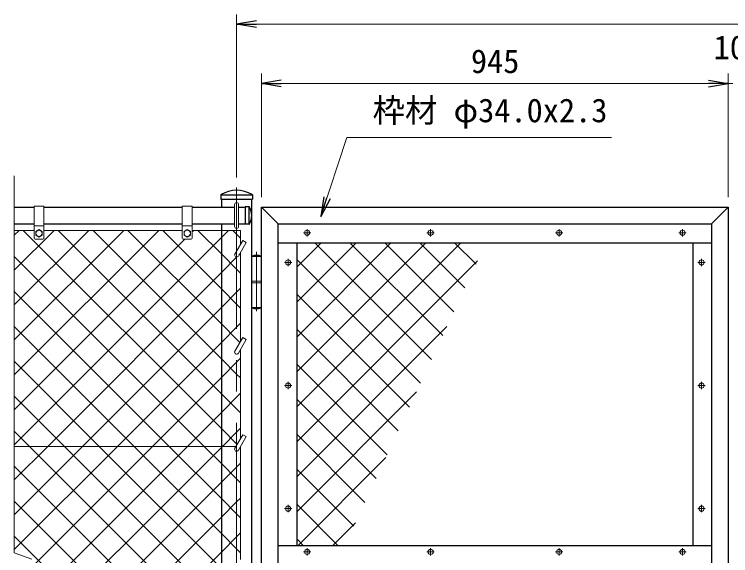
# Model space of a CAD drawing. Units: millimetres, scale not verified. Extents: x -4200 to 4200, y -2970 to 2970.
# Drawn here: x -208 to 1242, y 256 to 1352 of the extents above; entities that cross this region are included whole.
import ezdxf
from ezdxf.enums import TextEntityAlignment as Align

# ---------------------------------------------------------------- set-up
doc = ezdxf.new("R2010")
doc.units = ezdxf.units.MM
doc.header["$LTSCALE"] = 10
doc.linetypes.add('USER1', pattern=[50.8, 31.75, -6.35, 6.35, -6.35])
for name, color, linetype, lineweight in [('0-0_D-STR1', 1, 'Continuous', 25), ('0-2_D-STR2', 7, 'Continuous', 13), ('0-3_D-STR3', 3, 'Continuous', 13), ('0-4_D-BMK', 2, 'USER1', 13), ('0-7_D-STR-TXT', 7, 'Continuous', 13), ('0-8_D-STR-DIM', 7, 'Continuous', 13)]:
    doc.layers.add(name, color=color, linetype=linetype, lineweight=lineweight)
doc.layers.add('0-9_0', color=7, linetype='Continuous')
doc.styles.add('ＭＳ ゴシック', font='')
doc.styles.get('ＭＳ ゴシック').set_extended_font_data('MS Gothic')

# ---------------------------------------------------------------- blocks, each defined once
blk = doc.blocks.new('_Open')
at = {"layer": '0-9_0'}
blk.add_line((-10, 1.667), (0, 0), dxfattribs=at)
blk.add_lwpolyline([(-10, -1.667), (0, 0), (-10, 0)], dxfattribs=at)

msp = doc.modelspace()

# ---------------------------------------------------------------- linework, layer by layer
at = {"layer": '0-0_D-STR1'}
for p, q in [((210.55, 986.59), (274.08, 986.59)), ((210.21, 985.65), (210.21, 977.59)), ((210.21, 977.59), (274.41, 977.59)), ((212.06, 961.59), (212.06, 977.59)), ((274.41, 985.65), (274.41, 977.59)), ((-207.69, 961.59), (-167.69, 961.59)), ((-147.69, 961.59), (132.31, 961.59)), ((152.31, 961.59), (238.31, 961.59)), ((246.31, 961.59), (259.31, 961.59)), ((267.64, 962.09), (259.31, 962.09)), ((259.31, 962.09), (259.31, 927.09)), ((267.31, 962.09), (267.31, 927.09)), ((292.56, -508.41), (292.56, 961.59)), ((292.56, 961.59), (1237.56, 961.59)), ((292.56, 961.59), (326.56, 927.59)), ((1237.56, 961.59), (1203.56, 927.59)), ((1237.56, 961.59), (1237.56, 234.59)), ((-207.69, 927.59), (-167.69, 927.59)), ((-147.69, 927.59), (132.31, 927.59)), ((152.31, 927.59), (238.31, 927.59)), ((212.06, -474.41), (212.06, 927.59)), ((246.31, 927.59), (259.31, 927.59)), ((267.64, 927.09), (259.31, 927.09)), ((326.56, -474.41), (326.56, 927.59)), ((326.56, 927.59), (1203.56, 927.59)), ((1203.56, 927.59), (1203.56, 234.59)), ((326.56, 889.59), (1203.56, 889.59)), ((364.56, 276.59), (364.56, 889.59)), ((1165.56, 889.59), (1165.56, 276.59)), ((1203.56, 276.59), (326.56, 276.59))]:
    msp.add_line(p, q, dxfattribs=at)
msp.add_lwpolyline([(272.56, 977.59), (272.56, -793.41), (212.06, -793.41), (212.06, -508.41)], dxfattribs=at)
for centre, radius, start, end in [((211.71, 985.65), 1.5, 120.85073, 180), ((242.31, 934.42), 61.17, 59.14927, 120.85073), ((272.91, 985.65), 1.5, 0, 59.14927), ((267.64, 961.09), 1, 32.29827, 90), ((237.09, 944.59), 35.72, 331.52136, 28.47864), ((267.64, 928.09), 1, 270, 327.70173)]:
    msp.add_arc(centre, radius, start, end, dxfattribs=at)
at = {"layer": '0-2_D-STR2'}
for p, q in [((-207.69, 904.98), (-198.07, 914.59)), ((-207.69, 834.27), (-127.36, 914.59)), ((-207.69, 763.55), (-56.65, 914.59)), ((-207.69, 692.84), (14.06, 914.59)), ((-207.69, 622.13), (84.77, 914.59)), ((212.06, 583.4), (-119.13, 914.59)), ((212.06, 654.11), (-48.42, 914.59)), ((152.31, 911.42), (155.48, 914.59)), ((-207.69, 551.42), (137.48, 896.59)), ((364.56, 840.83), (413.33, 889.59)), ((364.56, 770.12), (484.04, 889.59)), ((364.56, 699.41), (554.75, 889.59)), ((364.56, 628.7), (625.46, 889.59)), ((364.56, 557.99), (696.17, 889.59)), ((637.01, 653.43), (400.84, 889.59)), ((659.5, 701.65), (471.55, 889.59)), ((681.98, 749.88), (542.26, 889.59)), ((704.47, 798.1), (612.97, 889.59)), ((726.96, 846.32), (683.69, 889.59)), ((176.45, 477.59), (-207.69, 861.73)), ((246.97, 864.66), (250.31, 868)), ((614.52, 605.2), (364.56, 855.16)), ((364.56, 487.28), (729.88, 852.6)), ((105.74, 477.59), (-207.69, 791.02)), ((212.06, 759.04), (242.31, 789.29)), ((242.31, 789.29), (250.31, 797.29)), ((592.03, 556.98), (364.56, 784.45)), ((-69.38, 477.59), (212.06, 759.04)), ((242.31, 718.58), (250.31, 726.58)), ((35.03, 477.59), (-207.69, 720.31)), ((212.06, 688.33), (242.31, 718.58)), ((364.56, 416.57), (668.1, 720.1)), ((569.55, 508.76), (364.56, 713.74)), ((1.33, 477.59), (212.06, 688.33)), ((242.31, 623.86), (212.06, 654.11)), ((242.31, 647.87), (250.31, 655.87)), ((-35.69, 477.59), (-207.69, 649.6)), ((212.06, 617.62), (242.31, 647.87)), ((547.06, 460.53), (364.56, 643.03)), ((250.31, 615.86), (242.31, 623.86)), ((72.04, 477.59), (212.06, 617.62)), ((242.31, 553.15), (212.06, 583.4)), ((242.31, 577.16), (250.31, 585.16)), ((364.56, 345.86), (606.32, 587.61)), ((-106.4, 477.59), (-207.69, 578.89)), ((212.06, 546.91), (242.31, 577.16)), ((524.57, 412.31), (364.56, 572.32)), ((250.31, 545.15), (242.31, 553.15)), ((142.75, 477.59), (212.06, 546.91)), ((-177.11, 477.59), (-207.69, 508.18)), ((502.09, 364.09), (364.56, 501.61)), ((-207.69, 339.29), (-69.38, 477.59)), ((-207.69, 268.58), (1.33, 477.59)), ((-207.69, 197.87), (72.04, 477.59)), ((-207.69, 127.16), (142.75, 477.59)), ((212.06, 88.43), (-177.11, 477.59)), ((212.06, 159.14), (-106.4, 477.59)), ((212.06, 229.85), (-35.69, 477.59)), ((212.06, 300.56), (35.03, 477.59)), ((212.06, 371.27), (105.74, 477.59)), ((212.06, 441.98), (176.45, 477.59)), ((250.31, 474.44), (249.21, 475.54)), ((366.01, 276.59), (544.53, 455.12)), ((242.31, 411.73), (212.06, 441.98)), ((212.06, 405.49), (242.31, 435.74)), ((242.31, 435.74), (250.31, 443.74)), ((479.6, 315.86), (364.56, 430.9)), ((250.31, 403.73), (242.31, 411.73)), ((-205.83, -12.41), (212.06, 405.49)), ((171.47, -12.41), (-207.69, 366.75)), ((242.31, 341.02), (212.06, 371.27)), ((212.06, 334.78), (242.31, 365.03)), ((242.31, 365.03), (250.31, 373.03)), ((448.16, 276.59), (364.56, 360.19)), ((-135.12, -12.41), (212.06, 334.78)), ((250.31, 333.02), (242.31, 341.02)), ((436.72, 276.59), (482.75, 322.62)), ((100.76, -12.41), (-207.69, 296.04)), ((242.31, 270.31), (212.06, 300.56)), ((212.06, 264.07), (242.31, 294.32)), ((242.31, 294.32), (250.31, 302.32)), ((377.45, 276.59), (364.56, 289.48)), ((-64.41, -12.41), (212.06, 264.07)), ((250.31, 262.31), (242.31, 270.31))]:
    msp.add_line(p, q, dxfattribs=at)
for points in [[(-207.69, 480.71), (212.06, 900.46), (226.19, 914.59)], [(243.35, 481.4), (242.31, 482.44), (212.06, 512.69), (-189.84, 914.59)], [(249.07, 687.81), (242.31, 694.57), (212.06, 724.82), (22.29, 914.59)], [(250.31, 757.28), (242.31, 765.28), (212.06, 795.53), (93, 914.59)], [(250.31, 827.99), (242.31, 835.99), (212.06, 866.24), (163.71, 914.59)], [(250.31, 898.7), (242.31, 906.7), (234.42, 914.59)], [(-207.69, 410), (-140.1, 477.59), (212.06, 829.75), (242.31, 860), (242.96, 860.65)], [(-207.69, 56.45), (212.06, 476.2), (213.46, 477.59), (242.31, 506.45), (250.31, 514.45)], [(241.53, -11.76), (212.06, 17.71), (-207.69, 437.46)]]:
    msp.add_lwpolyline(points, dxfattribs=at)
at = {"layer": '0-3_D-STR3'}
for p, q in [((-167.69, 963.59), (-167.69, 898.59)), ((-167.69, 963.59), (-147.69, 963.59)), ((-147.69, 963.59), (-147.69, 898.59)), ((132.31, 963.59), (132.31, 898.59)), ((132.31, 963.59), (152.31, 963.59)), ((152.31, 963.59), (152.31, 898.59)), ((238.31, 922.59), (238.31, 966.59)), ((246.31, 922.59), (246.31, 966.59)), ((-167.69, 914.59), (-207.69, 914.59)), ((-167.69, 923.59), (-147.69, 923.59)), ((-157.69, 916.09), (-164.19, 912.34)), ((-151.19, 912.34), (-157.69, 916.09)), ((132.31, 914.59), (-147.69, 914.59)), ((132.31, 923.59), (152.31, 923.59)), ((142.31, 916.09), (135.81, 912.34)), ((148.81, 912.34), (142.31, 916.09)), ((250.31, 914.59), (152.31, 914.59)), ((250.31, 886.45), (250.31, 914.59)), ((-164.19, 912.34), (-164.19, 904.85)), ((-151.19, 912.34), (-151.19, 904.85)), ((135.81, 912.34), (135.81, 904.85)), ((148.81, 912.34), (148.81, 904.85)), ((-165.69, 896.59), (-149.69, 896.59)), ((134.31, 896.59), (150.31, 896.59)), ((254.78, 894.18), (238.85, 866.59)), ((261.7, 890.18), (245.78, 862.59)), ((261.7, 890.18), (254.78, 894.18)), ((250.31, 689.95), (250.31, 870.45)), ((272.56, 861.59), (292.56, 861.59)), ((272.56, 861.59), (272.56, 758.59)), ((273.06, 863.09), (273.06, 861.59)), ((292.06, 863.09), (273.06, 863.09)), ((292.06, 863.09), (292.06, 861.59)), ((292.56, 861.59), (292.56, 758.59)), ((272.56, 811.59), (292.56, 811.59)), ((272.56, 808.59), (292.56, 808.59)), ((272.56, 758.59), (292.56, 758.59)), ((273.06, 758.59), (273.06, 757.09)), ((273.06, 757.09), (292.06, 757.09)), ((292.06, 758.59), (292.06, 757.09)), ((254.78, 697.68), (238.85, 670.09)), ((261.7, 693.68), (254.78, 697.68)), ((261.7, 693.68), (245.78, 666.09)), ((250.31, 493.45), (250.31, 673.95)), ((254.78, 501.18), (238.85, 473.59)), ((261.7, 497.18), (245.78, 469.59)), ((261.7, 497.18), (254.78, 501.18)), ((-207.69, 477.59), (241.16, 477.59)), ((250.31, 248.45), (250.31, 477.45))]:
    msp.add_line(p, q, dxfattribs=at)
for points in [[(-151.19, 904.85), (-157.69, 901.09), (-164.19, 904.85)], [(148.81, 904.85), (142.31, 901.09), (135.81, 904.85)]]:
    msp.add_lwpolyline(points, dxfattribs=at)
for centre, radius in [((-157.69, 908.59), 6.49), ((142.31, 908.59), 6.49), ((385.06, 909.59), 5.25), ((635.06, 909.59), 5.25), ((895.06, 909.59), 5.25), ((1145.06, 909.59), 5.25), ((346.56, 849.59), 5.25), ((1183.56, 849.59), 5.25), ((346.56, 600.59), 5.25), ((1183.56, 600.59), 5.25), ((346.56, 351.59), 5.25), ((1183.56, 351.59), 5.25), ((385.06, 264.09), 5.25), ((635.06, 264.09), 5.25), ((895.06, 264.09), 5.25), ((1145.06, 264.09), 5.25)]:
    msp.add_circle(centre, radius, dxfattribs=at)
for centre, radius, start, end in [((242.31, 966.59), 4, 0, 180), ((242.31, 922.59), 4, 180, 0), ((-165.69, 898.59), 2, 180, 270), ((-149.69, 898.59), 2, 270, 0), ((134.31, 898.59), 2, 180, 270), ((150.31, 898.59), 2, 270, 0), ((242.31, 864.59), 4, 150, 330), ((282.56, 833.76), 30.83, 72.05475, 107.94525), ((282.56, 786.43), 30.83, 252.05475, 287.94525), ((242.31, 668.09), 4, 150, 330), ((242.31, 471.59), 4, 150, 330)]:
    msp.add_arc(centre, radius, start, end, dxfattribs=at)
at = {"layer": '0-4_D-BMK'}
for p, q in [((242.31, -808.41), (242.31, 1001.59)), ((385.06, 917.03), (385.06, 902.15)), ((635.06, 917.03), (635.06, 902.15)), ((895.06, 917.03), (895.06, 902.15)), ((1145.06, 917.03), (1145.06, 902.15)), ((377.62, 909.59), (392.5, 909.59)), ((627.62, 909.59), (642.5, 909.59)), ((887.62, 909.59), (902.5, 909.59)), ((1137.62, 909.59), (1152.5, 909.59)), ((282.56, 871.3), (282.56, 750.87)), ((346.56, 857.03), (346.56, 842.15)), ((1183.56, 857.03), (1183.56, 842.15)), ((339.12, 849.59), (354, 849.59)), ((1176.12, 849.59), (1191, 849.59)), ((339.12, 600.59), (354, 600.59)), ((346.56, 608.03), (346.56, 593.15)), ((1176.12, 600.59), (1191, 600.59)), ((1183.56, 608.03), (1183.56, 593.15)), ((339.12, 351.59), (354, 351.59)), ((346.56, 359.03), (346.56, 344.15)), ((1176.12, 351.59), (1191, 351.59)), ((1183.56, 359.03), (1183.56, 344.15)), ((377.62, 264.09), (392.5, 264.09)), ((385.06, 271.53), (385.06, 256.65)), ((627.62, 264.09), (642.5, 264.09)), ((635.06, 271.53), (635.06, 256.65)), ((887.62, 264.09), (902.5, 264.09)), ((895.06, 271.53), (895.06, 256.65)), ((1137.62, 264.09), (1152.5, 264.09)), ((1145.06, 271.53), (1145.06, 256.65))]:
    msp.add_line(p, q, dxfattribs=at)
at = {"layer": '0-7_D-STR-TXT'}
msp.add_lwpolyline([(1001.1, 1102.66), (465.15, 1102.66), (413.29, 944.38)], dxfattribs=at)
at = {"layer": '0-8_D-STR-DIM'}
for p, q in [((242.31, 1021.59), (242.31, 1351.59)), ((282.31, 1331.59), (2202.31, 1331.59)), ((292.56, 981.59), (292.56, 1231.59)), ((1237.56, 981.59), (1237.56, 1231.59)), ((1237.56, 981.59), (1237.56, 1231.59)), ((1197.56, 1211.59), (332.56, 1211.59)), ((1197.56, 1211.59), (1157.56, 1211.59)), ((1247.06, 1211.59), (1237.56, 1211.59)), ((-207.69, 262.25), (-207.69, 1024.59)), ((-172.45, 249.42), (-207.69, 262.25))]:
    msp.add_line(p, q, dxfattribs=at)

# ---------------------------------------------------------------- block references
at = {"layer": '0-7_D-STR-TXT', "xscale": 4, "yscale": 4, "rotation": 251.85931}
msp.add_blockref('_Open', (412.67, 942.48), dxfattribs=at)
at = {"layer": '0-8_D-STR-DIM', "xscale": 4, "yscale": 4, "rotation": 180}
for p in [(242.31, 1331.59), (292.56, 1211.59)]:
    msp.add_blockref('_Open', p, dxfattribs=at)
at = {"layer": '0-8_D-STR-DIM', "xscale": 4, "yscale": 4}
msp.add_blockref('_Open', (1237.56, 1211.59), dxfattribs=at)
msp.add_blockref('_Open', (1237.56, 1211.59), dxfattribs=at)

# ---------------------------------------------------------------- texts
at = {"layer": '0-7_D-STR-TXT', "style": 'ＭＳ ゴシック'}
msp.add_text('枠材 φ34.0x2.3', height=48.09, dxfattribs=at).set_placement((517.6, 1118.8), align=Align.BOTTOM_LEFT)
at = {"layer": '0-8_D-STR-DIM', "style": 'ＭＳ ゴシック'}
for s, p in [('10', (1207.91, 1246.34)), ('945', (716.59, 1218.34))]:
    msp.add_text(s, height=48.09, dxfattribs=at).set_placement(p, align=Align.BOTTOM_LEFT)

doc.saveas('drawing.dxf')
